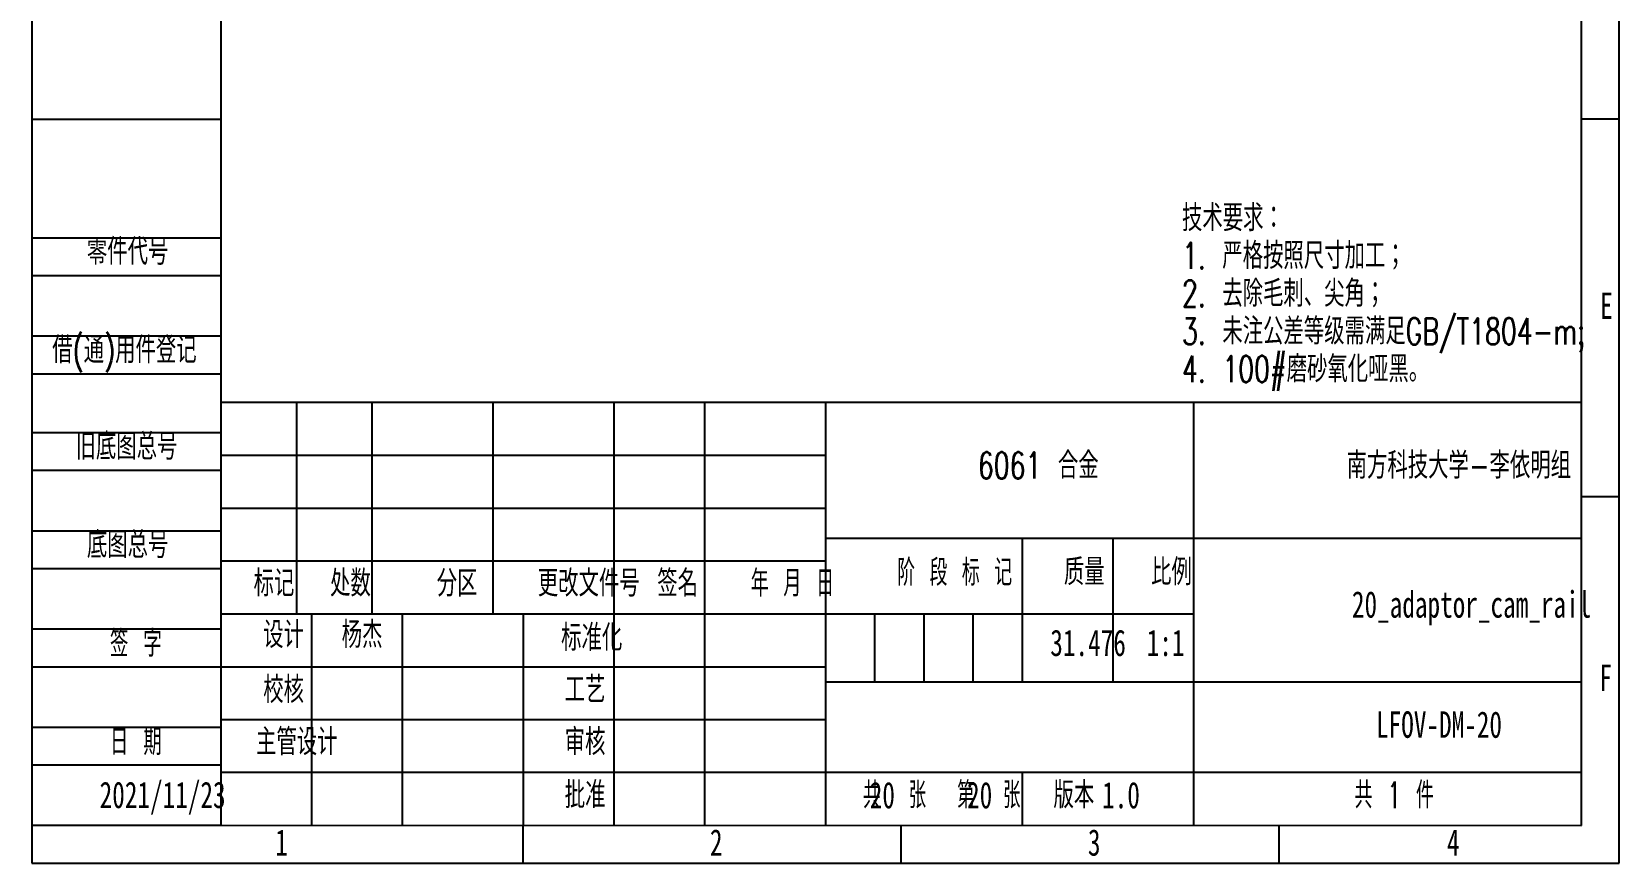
# Model space of a CAD drawing. Header units: millimetres. Extents: x 0 to 210, y 0 to 297.
# Drawn here: x 0 to 210, y 0 to 110.1 of the extents above; entities that cross this region are included whole.
import ezdxf

# ---------------------------------------------------------------- set-up
doc = ezdxf.new("R2010")
doc.units = ezdxf.units.MM
doc.layers.add('图框', color=7, linetype='Continuous')
doc.layers.add('图纸格式', color=7, linetype='Continuous')
doc.styles.add('SLDTEXTSTYLE0', font='TXT', dxfattribs={"width": 0.7, "bigfont": 'bigfont'})
doc.styles.add('SLDTEXTSTYLE1', font='TXT', dxfattribs={"width": 0.62, "bigfont": 'bigfont'})
doc.styles.add('SLDTEXTSTYLE2', font='TXT', dxfattribs={"width": 0.614286, "bigfont": 'bigfont'})
doc.styles.add('SLDTEXTSTYLE3', font='TXT', dxfattribs={"width": 0.6, "bigfont": 'bigfont'})
doc.styles.add('SLDTEXTSTYLE4', font='TXT', dxfattribs={"width": 0.633333, "bigfont": 'bigfont'})
doc.styles.add('SLDTEXTSTYLE5', font='TXT', dxfattribs={"width": 0.7})

# ---------------------------------------------------------------- blocks, each defined once
blk = doc.blocks.new('SW_NOTE_0')
at = {"layer": '图纸格式', "color": 0, "char_height": 3.5, "attachment_point": 1, "style": 'SLDTEXTSTYLE0'}
for s, insert in [('技术要求：', (0, 4.51)), ('1. 严格按照尺寸加工；', (0, -0.49)), ('2. 去除毛刺、尖角；', (0, -5.49)), ('3. 未注公差等级需满足GB/T1804-m;', (0, -10.49)), ('4. 100#磨砂氧化哑黑。', (0, -15.49))]:
    blk.add_mtext(s, dxfattribs=dict(at, insert=insert))

msp = doc.modelspace()

# ---------------------------------------------------------------- linework, layer by layer
at = {"layer": '图框'}
for p, q in [((0, 297), (0, 0)), ((210, 0), (210, 297)), ((0, 98.5), (25, 98.5)), ((210, 98.5), (205, 98.5)), ((0, 82.7905937), (25, 82.7905937)), ((0, 77.7905937), (25, 77.7905937)), ((0, 69.7905937), (25, 69.7905937)), ((0, 64.7905937), (25, 64.7905937)), ((25.0132567, 61.0216466), (24.9981028, 5.0216486)), ((0, 57), (25, 57)), ((25, 54), (105, 54)), ((0, 52), (25, 52)), ((210, 48.5), (205, 48.5)), ((25, 47), (105, 47)), ((0, 44), (25, 44)), ((0, 39), (25, 39)), ((111.5, 33), (111.5, 24)), ((118, 33), (118, 24)), ((124.5, 33), (124.5, 24)), ((0, 31), (25, 31)), ((0, 26), (25, 26)), ((0, 18), (25, 18)), ((0, 13), (25, 13)), ((-0.0018962, 5.0284138), (24.9981028, 5.0216486)), ((64.9999923, -0.0284139), (64.9999923, 4.9715861)), ((153.6900128, 4.9971558), (153.6900128, 4.986824)), ((165, -0.0284139), (165, 4.9837635)), ((-0.0000077, -0.0284139), (209.9999923, -0.0284139))]:
    msp.add_line(p, q, dxfattribs=at)
at = {"layer": '图框', "lineweight": 25}
for p, q in [((25, 292), (25, 5)), ((205, 4.9729393), (205, 292)), ((25, 61), (205, 61)), ((35, 61), (35, 33)), ((45, 61), (45, 33)), ((61, 61), (61, 33)), ((77, 61), (77, 5)), ((89, 61), (89, 5)), ((105, 61), (105, 4.9999997)), ((153.6900128, 60.9868322), (153.6900128, 4.9971558)), ((105, 43), (205, 43)), ((131, 43), (131, 24)), ((143, 43), (143, 24)), ((25, 40), (105, 40)), ((25, 33), (105, 33)), ((37, 33), (37, 5)), ((49, 33), (49, 5)), ((64.9999923, 32.9715861), (64.9999923, 4.9715861)), ((105.013297, 32.9868281), (153.6900128, 32.9868281)), ((25, 26), (105, 26)), ((105, 24), (205, 24)), ((25, 19), (105, 19)), ((24.9999971, 12.0216484), (105, 12.0216484)), ((105, 12.0216484), (205, 12.0487089)), ((131, 12.0286841), (131, 4.992964)), ((24.9981028, 5.0216486), (205, 4.9729393)), ((114.9990514, -0.0284139), (114.9990514, 4.997294))]:
    msp.add_line(p, q, dxfattribs=at)

# ---------------------------------------------------------------- block references
at = {"layer": '图纸格式'}
msp.add_blockref('SW_NOTE_0', (152.1580452, 82.6507745), dxfattribs=at)

# ---------------------------------------------------------------- texts
at = {"layer": '图框', "char_height": 3.5}
for s, insert, attachment_point, style in [('零件代号', (7.2921167, 82.703292), 1, 'SLDTEXTSTYLE0'), ('E', (208.3178819, 75.5357757), 2, 'SLDTEXTSTYLE5'), ('借(通)用件登记', (2.7046163, 69.6777326), 1, 'SLDTEXTSTYLE0'), ('旧底图总号', (5.7921164, 56.9053), 1, 'SLDTEXTSTYLE0'), ('6061 合金', (133.1513393, 54.3990529), 2, 'SLDTEXTSTYLE0'), ('南方科技大学-李依明组', (188.7790183, 54.3990529), 2, 'SLDTEXTSTYLE0'), ('底图总号', (7.2921167, 43.8852641), 1, 'SLDTEXTSTYLE0'), ('阶 段 标 记', (122.0830501, 40.2162471), 2, 'SLDTEXTSTYLE2'), ('质量', (139.226661, 40.2861817), 2, 'SLDTEXTSTYLE0'), ('比例', (150.7591423, 40.2861817), 2, 'SLDTEXTSTYLE0'), ('标记', (32.0401075, 38.7885598), 2, 'SLDTEXTSTYLE0'), ('处数', (42.160637, 38.7885598), 2, 'SLDTEXTSTYLE0'), ('分区', (56.2599008, 38.7885598), 2, 'SLDTEXTSTYLE0'), ('更改文件号', (73.6804743, 38.7885598), 2, 'SLDTEXTSTYLE0'), ('签名', (85.4411077, 38.7885598), 2, 'SLDTEXTSTYLE0'), ('年 月 日', (100.6172965, 38.7885598), 2, 'SLDTEXTSTYLE1'), ('20_adaptor_cam_rail', (190.4682547, 35.9934112), 2, 'SLDTEXTSTYLE5'), ('设计', (33.310827, 31.9727612), 2, 'SLDTEXTSTYLE0'), ('杨杰', (43.691887, 31.9727615), 2, 'SLDTEXTSTYLE0'), ('标准化', (74.0740412, 31.5920386), 2, 'SLDTEXTSTYLE0'), ('签 字', (13.7674931, 30.806994), 2, 'SLDTEXTSTYLE4'), ('31.476', (139.7349024, 30.9083536), 2, 'SLDTEXTSTYLE5'), ('1:1', (149.9862256, 30.9083536), 2, 'SLDTEXTSTYLE5'), ('F', (208.2243055, 26.2857757), 2, 'SLDTEXTSTYLE5'), ('校核', (33.310827, 24.7021677), 2, 'SLDTEXTSTYLE0'), ('工艺', (73.1966105, 24.7021677), 2, 'SLDTEXTSTYLE0'), ('LFOV-DM-20', (186.1564492, 20.0842047), 2, 'SLDTEXTSTYLE5'), ('日 期', (13.7674931, 17.7869982), 2, 'SLDTEXTSTYLE4'), ('主管设计', (35.0608271, 17.7879105), 2, 'SLDTEXTSTYLE0'), ('审核', (73.1966105, 17.7973832), 2, 'SLDTEXTSTYLE0'), ('2021/11/23', (17.3105192, 10.7783984), 2, 'SLDTEXTSTYLE5'), ('批准', (73.199041, 10.7783982), 2, 'SLDTEXTSTYLE0'), ('共  张', (114.1366995, 10.7483197), 2, 'SLDTEXTSTYLE3'), ('20', (110.8485013, 10.74832), 1, 'SLDTEXTSTYLE5'), ('第  张', (126.6114846, 10.7483197), 2, 'SLDTEXTSTYLE3'), ('20', (123.7235415, 10.74832), 1, 'SLDTEXTSTYLE5'), ('版本', (137.8522733, 10.7483197), 2, 'SLDTEXTSTYLE0'), ('1.0', (141.5890189, 10.74832), 1, 'SLDTEXTSTYLE5'), ('共 1 件', (174.9856153, 10.7483197), 1, 'SLDTEXTSTYLE1'), ('1', (33.0444444, 4.4756795), 2, 'SLDTEXTSTYLE5'), ('2', (90.5444444, 4.4756795), 2, 'SLDTEXTSTYLE5'), ('3', (140.5444444, 4.4756795), 2, 'SLDTEXTSTYLE5'), ('4', (188.0444444, 4.4756795), 2, 'SLDTEXTSTYLE5')]:
    msp.add_mtext(s, dxfattribs=dict(at, insert=insert, attachment_point=attachment_point, style=style))

doc.saveas('drawing.dxf')
